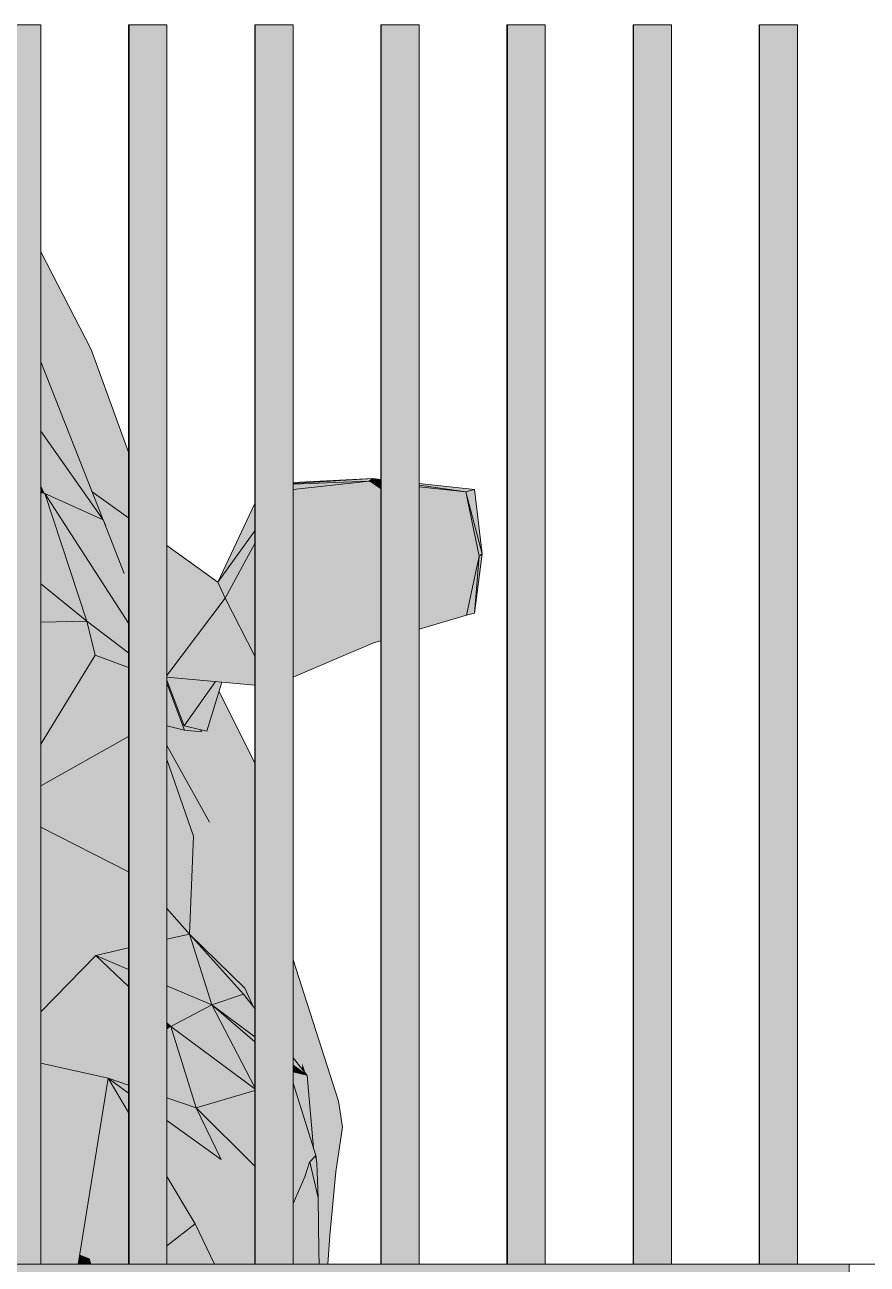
# Model space of a CAD drawing. Header units: millimetres. Extents: x 365175 to 2667127, y -330297 to -162108.
# Drawn here: x 1914021 to 1914687, y -318911 to -317931 of the extents above; entities that cross this region are included whole.
import ezdxf

# ---------------------------------------------------------------- set-up
doc = ezdxf.new("R2010")
doc.units = ezdxf.units.MM
doc.header["$MEASUREMENT"] = 0
doc.layers.add('Cars', color=7, linetype='Continuous')
doc.layers.add('TopoAlt', color=7, linetype='Continuous')

# ---------------------------------------------------------------- blocks, each defined once
blk = doc.blocks.new('Élément de coupe_124_6', base_point=(1445436.05, -319510.98))
at = {"layer": 'TopoAlt', "color": 190, "linetype": 'Continuous', "lineweight": 5, "true_color": 0x8002ff}
blk.add_line((1914672.84, -318910.98), (1918321.86, -318910.98), dxfattribs=at)
blk = doc.blocks.new('Élément de coupe_125_6', base_point=(1445436.05, -319510.98))
at = {"layer": 'TopoAlt', "linetype": 'Continuous', "lineweight": 0, "true_color": 0x000000}
blk.add_hatch(color=18, dxfattribs=at).paths.add_polyline_path([(1882185.15, -318910.98), (1882185.15, -319510.98), (1914672.84, -319510.98), (1914672.84, -318910.98)])
at = {"layer": 'TopoAlt', "color": 190, "linetype": 'Continuous', "lineweight": 5, "true_color": 0x8002ff}
for p, q in [((1914672.84, -318910.98), (1882185.15, -318910.98)), ((1914672.84, -319510.98), (1914672.84, -318910.98))]:
    blk.add_line(p, q, dxfattribs=at)
blk = doc.blocks.new('Élément de coupe_488_6', base_point=(1445436.05, -319510.98))
at = {"layer": 'Cars', "linetype": 'Continuous', "lineweight": 0, "true_color": 0x000000}
for points in [[(1914033.55, -318110.42), (1914033.55, -318125.65), (1914073.34, -318187.69)], [(1914033.55, -318125.65), (1914033.55, -318157.56), (1914102.98, -318306.18), (1914102.98, -318268.83), (1914073.34, -318187.69)], [(1914033.55, -318178.62), (1914102.98, -318316.16), (1914102.98, -318306.18), (1914033.55, -318157.56)], [(1914033.55, -318190.56), (1914102.15, -318320.26), (1914102.98, -318320.86), (1914102.98, -318316.16), (1914033.55, -318178.62)], [(1914102.15, -318320.26), (1914033.55, -318190.56), (1914033.55, -318197.44), (1914082.79, -318322.4), (1914083.29, -318323.12), (1914074.41, -318300.76), (1914074.23, -318300.17)], [(1914033.55, -318197.44), (1914033.55, -318252.24), (1914082.79, -318322.4)], [(1914082.79, -318322.4), (1914033.55, -318252.24), (1914033.55, -318294.96), (1914036.64, -318301.66)], [(1914296.16, -318289.73), (1914233.06, -318293.57), (1914233.06, -318294.1), (1914293.09, -318291.82)], [(1914233.06, -318292.91), (1914233.06, -318293.57), (1914281.26, -318290.64), (1914296.16, -318289.73)], [(1914293.09, -318291.82), (1914233.06, -318298.54), (1914233.06, -318312.23), (1914296.72, -318419.76)], [(1914233.06, -318294.1), (1914233.06, -318298.54), (1914293.09, -318291.82)], [(1914296.16, -318289.73), (1914293.09, -318291.82), (1914302.49, -318292.85), (1914302.49, -318290.64)], [(1914293.09, -318291.82), (1914296.72, -318419.76), (1914302.49, -318418.03), (1914302.49, -318304.72)], [(1914293.09, -318291.82), (1914302.49, -318304.72), (1914302.49, -318298.22)], [(1914293.09, -318291.82), (1914302.49, -318298.22), (1914302.49, -318292.85)], [(1914296.16, -318289.73), (1914302.49, -318290.64), (1914302.49, -318290.42)], [(1914376.56, -318298.52), (1914332.82, -318293.74), (1914332.82, -318294.97), (1914369.72, -318300.25)], [(1914033.55, -318294.96), (1914033.55, -318301.39), (1914036.64, -318301.66)], [(1914036.64, -318301.66), (1914033.55, -318301.39), (1914033.55, -318373.04), (1914069.97, -318402.55)], [(1914036.64, -318301.66), (1914069.97, -318402.55), (1914102.98, -318427.47), (1914102.98, -318404.04)], [(1914082.79, -318322.4), (1914036.64, -318301.66), (1914102.98, -318404.04), (1914102.98, -318375.19), (1914099.36, -318364.74)], [(1914102.98, -318320.86), (1914074.23, -318300.17), (1914074.41, -318300.76), (1914102.98, -318323.53)], [(1914102.98, -318323.53), (1914074.41, -318300.76), (1914083.29, -318323.12), (1914085.02, -318327.19), (1914082.79, -318322.4), (1914099.36, -318364.74), (1914102.98, -318375.19)], [(1914332.82, -318294.97), (1914332.82, -318296.19), (1914369.72, -318300.25)], [(1914369.72, -318300.25), (1914332.82, -318296.19), (1914332.82, -318318.86), (1914380.16, -318351.07)], [(1914382.67, -318349.16), (1914376.56, -318298.52), (1914369.72, -318300.25)], [(1914382.67, -318349.16), (1914369.72, -318300.25), (1914380.16, -318351.07)], [(1914173.68, -318371.74), (1914202.74, -318331.14), (1914202.74, -318309.44)], [(1914233.06, -318312.23), (1914233.06, -318446.73), (1914296.72, -318419.76)], [(1914082.79, -318322.4), (1914085.02, -318327.19), (1914083.29, -318323.12)], [(1914082.79, -318322.4), (1914084.56, -318326.92), (1914085.02, -318327.19)], [(1914380.16, -318351.07), (1914332.82, -318318.86), (1914332.82, -318346.35), (1914370.26, -318397.73)], [(1914173.68, -318371.74), (1914179.26, -318384.31), (1914202.74, -318341.16), (1914202.74, -318331.14)], [(1914133.31, -318347.7), (1914179.26, -318384.31), (1914173.68, -318371.74), (1914133.31, -318342.68)], [(1914179.26, -318384.31), (1914202.74, -318430.14), (1914202.74, -318341.16)], [(1914133.31, -318347.7), (1914133.31, -318445.42), (1914179.26, -318384.31)], [(1914332.82, -318346.35), (1914332.82, -318408.95), (1914370.26, -318397.73)], [(1914376.65, -318396.3), (1914380.16, -318351.07), (1914370.26, -318397.73)], [(1914376.65, -318396.3), (1914382.67, -318349.16), (1914380.16, -318351.07)], [(1914033.55, -318373.04), (1914033.55, -318403.3), (1914069.97, -318402.55)], [(1914133.31, -318445.42), (1914133.31, -318446.76), (1914202.74, -318453.18), (1914202.74, -318430.14), (1914179.26, -318384.31)], [(1914069.97, -318402.55), (1914033.55, -318403.3), (1914033.55, -318420.82), (1914076.63, -318429.46)], [(1914069.97, -318402.55), (1914076.63, -318429.46), (1914102.98, -318439.06), (1914102.98, -318427.47)], [(1914033.55, -318420.82), (1914033.55, -318432.08), (1914076.63, -318429.46)], [(1914076.63, -318429.46), (1914033.55, -318499.73), (1914033.55, -318532.63), (1914102.98, -318493.85), (1914102.98, -318459.55)], [(1914033.55, -318432.08), (1914033.55, -318499.73), (1914076.63, -318429.46)], [(1914076.63, -318429.46), (1914102.98, -318459.55), (1914102.98, -318439.06)], [(1914133.31, -318449.19), (1914146.81, -318485.42), (1914171.6, -318450.3), (1914133.31, -318446.76)], [(1914133.31, -318446.76), (1914133.31, -318447.51), (1914158.02, -318469.54), (1914171.6, -318450.3)], [(1914133.31, -318451.55), (1914144.29, -318481), (1914145.23, -318481.19), (1914133.31, -318449.19)], [(1914133.31, -318451.55), (1914144.29, -318481), (1914145.23, -318481.19), (1914133.31, -318449.19)], [(1914146.81, -318485.42), (1914164.76, -318489.53), (1914176.77, -318450.78), (1914171.6, -318450.3)], [(1914158.02, -318469.54), (1914157.25, -318487.81), (1914164.76, -318489.53), (1914176.77, -318450.78), (1914171.6, -318450.3)], [(1914133.31, -318451.55), (1914133.31, -318485.19), (1914147.18, -318488.75)], [(1914133.31, -318451.55), (1914133.31, -318452.86), (1914145.76, -318487.25), (1914146.86, -318487.9)], [(1914160.65, -318490.01), (1914202.74, -318519.48), (1914202.74, -318514.88), (1914174.5, -318458.11), (1914164.76, -318489.53), (1914160.79, -318488.62)], [(1914147.18, -318488.75), (1914133.31, -318485.19), (1914133.31, -318500.88), (1914167, -318561.57)], [(1914144.29, -318481), (1914147.18, -318488.75), (1914160.65, -318490.01), (1914159.91, -318488.42), (1914146.81, -318485.42), (1914145.23, -318481.19)], [(1914144.29, -318481), (1914147.18, -318488.75), (1914160.65, -318490.01), (1914159.91, -318488.42), (1914146.81, -318485.42), (1914145.23, -318481.19)], [(1914160.65, -318490.01), (1914147.18, -318488.75), (1914167, -318561.57)], [(1914152.26, -318489.23), (1914155.86, -318490.24), (1914162.07, -318505.97), (1914160.65, -318490.01)], [(1914159.91, -318488.42), (1914160.65, -318490.01), (1914160.79, -318488.62)], [(1914159.91, -318488.42), (1914160.65, -318490.01), (1914160.79, -318488.62)], [(1914160.65, -318490.01), (1914172.89, -318498.58), (1914165.93, -318485.74), (1914164.76, -318489.53), (1914160.79, -318488.62)], [(1914160.65, -318490.01), (1914167, -318561.57), (1914202.74, -318525.47), (1914202.74, -318519.48)], [(1914160.65, -318490.01), (1914162.07, -318505.97), (1914168.2, -318536.15), (1914171.84, -318556.68), (1914180.31, -318548.13), (1914173.62, -318503.37), (1914172.89, -318498.58)], [(1914033.55, -318565.36), (1914102.98, -318600.7), (1914102.98, -318493.85), (1914033.55, -318532.63)], [(1914167, -318561.57), (1914133.31, -318500.88), (1914133.31, -318511.93), (1914154.24, -318572.42)], [(1914133.31, -318511.93), (1914133.31, -318588.55), (1914154.24, -318572.42)], [(1914167, -318561.57), (1914202.74, -318629.43), (1914202.74, -318525.47)], [(1914171.84, -318556.68), (1914176.13, -318578.9), (1914189.56, -318604.4), (1914180.31, -318548.13)], [(1914033.55, -318565.36), (1914033.55, -318628.23), (1914102.98, -318607.75), (1914102.98, -318600.7)], [(1914167, -318561.57), (1914154.24, -318572.42), (1914202.74, -318639.64), (1914202.74, -318629.43)], [(1914133.31, -318588.55), (1914133.31, -318629.77), (1914151.03, -318650), (1914154.24, -318572.42)], [(1914151.03, -318650), (1914194.8, -318692.78), (1914154.24, -318572.42)], [(1914202.74, -318639.64), (1914154.24, -318572.42), (1914194.8, -318692.78), (1914202.74, -318685.51)], [(1914176.13, -318578.9), (1914185.54, -318613.6), (1914186.49, -318617.12), (1914195.23, -318629.24), (1914193.03, -318618.49), (1914189.56, -318604.4)], [(1914033.55, -318628.23), (1914033.55, -318642.17), (1914077.06, -318666.78), (1914102.98, -318620.74), (1914102.98, -318607.75)], [(1914195.23, -318629.24), (1914186.49, -318617.12), (1914202.74, -318658.83), (1914202.74, -318651.8)], [(1914077.06, -318666.78), (1914102.98, -318660.9), (1914102.98, -318620.74)], [(1914133.31, -318629.77), (1914133.31, -318654.02), (1914151.03, -318650)], [(1914033.55, -318642.17), (1914033.55, -318711.55), (1914077.06, -318666.78)], [(1914151.03, -318650), (1914133.31, -318654.02), (1914133.31, -318690.84), (1914168.78, -318706.01)], [(1914151.03, -318650), (1914168.78, -318706.01), (1914193.74, -318697.35)], [(1914151.03, -318650), (1914193.74, -318697.35), (1914194.8, -318692.78)], [(1914077.06, -318666.78), (1914102.98, -318677.87), (1914102.98, -318660.9)], [(1914033.55, -318711.55), (1914033.55, -318712.95), (1914102.98, -318719.7), (1914102.98, -318691.33), (1914077.06, -318666.78)], [(1914077.06, -318666.78), (1914102.98, -318691.33), (1914102.98, -318677.87)], [(1914269.03, -318782.14), (1914233.06, -318670.22), (1914233.06, -318670.27), (1914269.91, -318787.06)], [(1914269.91, -318787.06), (1914233.06, -318670.27), (1914233.06, -318670.47), (1914272.23, -318802.51)], [(1914233.06, -318670.47), (1914233.06, -318677.1), (1914240.35, -318751.84), (1914272.23, -318802.51)], [(1914194.8, -318692.78), (1914201.77, -318707.63), (1914202.74, -318708.87), (1914202.74, -318685.51)], [(1914240.35, -318751.84), (1914233.06, -318677.1), (1914233.06, -318722.63)], [(1914168.78, -318706.01), (1914133.31, -318690.84), (1914133.31, -318720.05), (1914136.37, -318722.95)], [(1914193.74, -318697.35), (1914197.65, -318702.35), (1914201.77, -318707.63), (1914194.8, -318692.78)], [(1914168.78, -318706.01), (1914202.74, -318731.17), (1914202.74, -318708.87), (1914193.74, -318697.35)], [(1914033.55, -318712.95), (1914033.55, -318714), (1914086.71, -318763.9), (1914102.98, -318750.48), (1914102.98, -318719.7)], [(1914033.55, -318714), (1914033.55, -318752.04), (1914086.71, -318763.9)], [(1914168.78, -318706.01), (1914136.37, -318722.95), (1914202.74, -318772.41), (1914202.74, -318771.13)], [(1914168.78, -318706.01), (1914202.74, -318771.13), (1914202.74, -318735.08)], [(1914168.78, -318706.01), (1914202.74, -318735.08), (1914202.74, -318731.17)], [(1914133.31, -318720.05), (1914133.31, -318722.65), (1914136.37, -318722.95)], [(1914133.31, -318722.65), (1914133.31, -318725.48), (1914136.37, -318722.95)], [(1914136.37, -318722.95), (1914133.31, -318725.48), (1914133.31, -318779.49), (1914156.45, -318787.23)], [(1914136.37, -318722.95), (1914156.45, -318787.23), (1914202.74, -318773.55), (1914202.74, -318772.41)], [(1914233.06, -318722.63), (1914233.06, -318735.7), (1914240.35, -318751.84)], [(1914240.35, -318751.84), (1914233.06, -318735.7), (1914233.06, -318747.69), (1914240.19, -318756.81)], [(1914033.55, -318752.04), (1914033.55, -318776.54), (1914086.71, -318763.9)], [(1914086.71, -318763.9), (1914102.98, -318769.34), (1914102.98, -318750.48)], [(1914233.06, -318753.65), (1914244.12, -318761.84), (1914233.06, -318747.69)], [(1914233.06, -318753.65), (1914233.06, -318759.23), (1914244.12, -318761.84)], [(1914240.19, -318756.81), (1914241.39, -318758.34), (1914240.35, -318751.84)], [(1914272.23, -318802.51), (1914240.35, -318751.84), (1914242.99, -318760.39), (1914244.12, -318761.84), (1914244.4, -318764.99), (1914266.89, -318837.92)], [(1914242.99, -318760.39), (1914240.35, -318751.84), (1914241.39, -318758.34)], [(1914033.55, -318910.98), (1914063.08, -318910.98), (1914086.71, -318763.9), (1914033.55, -318776.54)], [(1914063.08, -318910.98), (1914102.98, -318910.98), (1914102.98, -318791.05), (1914086.71, -318763.9)], [(1914086.71, -318763.9), (1914102.98, -318791.05), (1914102.98, -318775.62)], [(1914086.71, -318763.9), (1914102.98, -318775.62), (1914102.98, -318769.34)], [(1914244.12, -318761.84), (1914233.06, -318759.23), (1914233.06, -318767.83), (1914249.31, -318819.27)], [(1914156.45, -318787.23), (1914202.74, -318833.42), (1914202.74, -318773.55)], [(1914251.16, -318825.11), (1914233.06, -318767.83), (1914233.06, -318771.81), (1914246.02, -318830.41)], [(1914246.02, -318830.41), (1914233.06, -318771.81), (1914233.06, -318778.4), (1914242.44, -318841.9)], [(1914244.4, -318764.99), (1914246.96, -318793.2), (1914262.15, -318888.33), (1914266.89, -318837.92)], [(1914156.45, -318787.23), (1914133.31, -318779.49), (1914133.31, -318797.46), (1914176.11, -318828.29)], [(1914233.06, -318778.4), (1914233.06, -318825.22), (1914242.44, -318841.9)], [(1914156.45, -318787.23), (1914176.11, -318828.29), (1914202.74, -318844.8), (1914202.74, -318833.42)], [(1914262.15, -318888.33), (1914246.96, -318793.2), (1914249.31, -318819.27), (1914251.16, -318825.11), (1914251.91, -318831.02), (1914252.85, -318858.37), (1914252.92, -318863.08)], [(1914176.11, -318828.29), (1914133.31, -318797.46), (1914133.31, -318841.66), (1914155.69, -318879.01)], [(1914176.11, -318828.29), (1914155.69, -318879.01), (1914186.7, -318910.98), (1914202.74, -318910.98), (1914202.74, -318908.95)], [(1914176.11, -318828.29), (1914202.74, -318908.95), (1914202.74, -318860.74)], [(1914176.11, -318828.29), (1914202.74, -318860.74), (1914202.74, -318844.8)], [(1914233.06, -318825.22), (1914233.06, -318862.93), (1914242.44, -318841.9)], [(1914246.02, -318830.41), (1914243.06, -318839.92), (1914247.16, -318867.23), (1914246.1, -318830.33)], [(1914246.02, -318830.41), (1914243.06, -318839.92), (1914247.16, -318867.23), (1914246.1, -318830.33)], [(1914246.1, -318830.33), (1914247.16, -318867.23), (1914252.85, -318858.37), (1914246.4, -318830.02)], [(1914246.1, -318830.33), (1914247.16, -318867.23), (1914252.85, -318858.37), (1914246.4, -318830.02)], [(1914250.38, -318825.92), (1914246.4, -318830.02), (1914252.85, -318858.37), (1914251.91, -318831.02)], [(1914250.38, -318825.92), (1914246.4, -318830.02), (1914252.85, -318858.37), (1914251.91, -318831.02)], [(1914250.38, -318825.92), (1914251.91, -318831.02), (1914251.16, -318825.11)], [(1914250.38, -318825.92), (1914251.91, -318831.02), (1914251.16, -318825.11)], [(1914133.31, -318841.66), (1914133.31, -318896.54), (1914155.69, -318879.01)], [(1914236.56, -318855.09), (1914247.16, -318867.23), (1914243.06, -318839.92), (1914242.44, -318841.9)], [(1914236.56, -318855.09), (1914247.16, -318867.23), (1914243.06, -318839.92), (1914242.44, -318841.9)], [(1914233.06, -318910.98), (1914235.8, -318910.98), (1914236.01, -318856.31), (1914235.63, -318857.18), (1914233.06, -318874.78)], [(1914233.06, -318910.98), (1914235.8, -318910.98), (1914236.01, -318856.31), (1914235.63, -318857.18), (1914233.06, -318874.78)], [(1914233.06, -318874.78), (1914235.63, -318857.18), (1914233.06, -318862.93)], [(1914233.06, -318874.78), (1914235.63, -318857.18), (1914233.06, -318862.93)], [(1914236.01, -318856.31), (1914235.8, -318910.98), (1914238.06, -318910.98), (1914236.08, -318856.16)], [(1914236.01, -318856.31), (1914235.8, -318910.98), (1914238.06, -318910.98), (1914236.08, -318856.16)], [(1914236.08, -318856.16), (1914238.06, -318910.98), (1914246.33, -318910.98), (1914247.16, -318867.23), (1914236.56, -318855.09)], [(1914236.08, -318856.16), (1914238.06, -318910.98), (1914246.33, -318910.98), (1914247.16, -318867.23), (1914236.56, -318855.09)], [(1914247.16, -318867.23), (1914253.5, -318900.88), (1914252.85, -318858.37)], [(1914247.16, -318867.23), (1914253.5, -318900.88), (1914252.85, -318858.37)], [(1914247.16, -318867.23), (1914246.33, -318910.98), (1914250.49, -318910.98)], [(1914247.16, -318867.23), (1914246.33, -318910.98), (1914250.49, -318910.98)], [(1914253.5, -318900.88), (1914247.16, -318867.23), (1914250.49, -318910.98), (1914253.62, -318910.98)], [(1914253.5, -318900.88), (1914247.16, -318867.23), (1914250.49, -318910.98), (1914253.62, -318910.98)], [(1914262.15, -318888.33), (1914252.92, -318863.08), (1914253.5, -318900.88), (1914253.62, -318910.98), (1914260.6, -318910.98)], [(1914133.31, -318910.98), (1914170.84, -318910.98), (1914155.69, -318879.01), (1914133.31, -318896.54)], [(1914155.69, -318879.01), (1914170.84, -318910.98), (1914186.7, -318910.98)], [(1914047.87, -318896.66), (1914039.85, -318910.98), (1914063.08, -318910.98), (1914064.29, -318903.45)], [(1914063.08, -318910.98), (1914073.48, -318910.98), (1914072.21, -318906.53), (1914064.29, -318903.45)]]:
    blk.add_hatch(color=18, dxfattribs=at).paths.add_polyline_path(points)
at = {"layer": 'Cars', "color": 7, "linetype": 'Continuous', "lineweight": 5}
for p, q in [((1914073.34, -318187.69), (1914033.55, -318110.42)), ((1914102.98, -318268.83), (1914073.34, -318187.69)), ((1914082.79, -318322.4), (1914033.55, -318197.44)), ((1914082.79, -318322.4), (1914033.55, -318252.24)), ((1914296.16, -318289.73), (1914233.06, -318293.57)), ((1914233.06, -318292.91), (1914296.16, -318289.73)), ((1914293.09, -318291.82), (1914233.06, -318298.54)), ((1914293.09, -318291.82), (1914233.06, -318294.1)), ((1914293.09, -318291.82), (1914296.16, -318289.73)), ((1914302.49, -318292.85), (1914293.09, -318291.82)), ((1914302.49, -318290.42), (1914296.16, -318289.73)), ((1914302.49, -318290.64), (1914296.16, -318289.73)), ((1914376.56, -318298.52), (1914332.82, -318293.74)), ((1914102.98, -318404.04), (1914036.64, -318301.66)), ((1914036.64, -318301.66), (1914069.97, -318402.55)), ((1914082.79, -318322.4), (1914036.64, -318301.66)), ((1914102.98, -318320.86), (1914074.23, -318300.17)), ((1914369.72, -318300.25), (1914332.82, -318294.97)), ((1914369.72, -318300.25), (1914332.82, -318296.19)), ((1914369.72, -318300.25), (1914376.56, -318298.52)), ((1914380.16, -318351.07), (1914369.72, -318300.25)), ((1914382.67, -318349.16), (1914369.72, -318300.25)), ((1914376.56, -318298.52), (1914382.67, -318349.16)), ((1914202.74, -318309.44), (1914173.68, -318371.74)), ((1914082.79, -318322.4), (1914085.02, -318327.19)), ((1914099.36, -318364.74), (1914082.79, -318322.4)), ((1914202.74, -318331.14), (1914173.68, -318371.74)), ((1914173.68, -318371.74), (1914133.31, -318342.68)), ((1914202.74, -318341.16), (1914179.26, -318384.31)), ((1914370.26, -318397.73), (1914380.16, -318351.07)), ((1914376.65, -318396.3), (1914382.67, -318349.16)), ((1914376.65, -318396.3), (1914380.16, -318351.07)), ((1914380.16, -318351.07), (1914382.67, -318349.16)), ((1914173.68, -318371.74), (1914179.26, -318384.31)), ((1914069.97, -318402.55), (1914033.55, -318373.04)), ((1914179.26, -318384.31), (1914133.31, -318445.42)), ((1914202.74, -318430.14), (1914179.26, -318384.31)), ((1914332.82, -318408.95), (1914370.26, -318397.73)), ((1914370.26, -318397.73), (1914376.65, -318396.3)), ((1914069.97, -318402.55), (1914033.55, -318403.3)), ((1914102.98, -318427.47), (1914069.97, -318402.55)), ((1914076.63, -318429.46), (1914069.97, -318402.55)), ((1914233.06, -318446.73), (1914296.72, -318419.76)), ((1914296.72, -318419.76), (1914302.49, -318418.03)), ((1914076.63, -318429.46), (1914033.55, -318499.73)), ((1914102.98, -318439.06), (1914076.63, -318429.46)), ((1914133.31, -318446.76), (1914202.74, -318453.18)), ((1914133.31, -318449.19), (1914146.81, -318485.42)), ((1914146.81, -318485.42), (1914171.6, -318450.3)), ((1914164.76, -318489.53), (1914176.77, -318450.78)), ((1914147.18, -318488.75), (1914133.31, -318451.55)), ((1914202.74, -318514.88), (1914174.5, -318458.11)), ((1914133.31, -318485.19), (1914147.18, -318488.75)), ((1914146.81, -318485.42), (1914164.76, -318489.53)), ((1914160.65, -318490.01), (1914147.18, -318488.75)), ((1914159.91, -318488.42), (1914160.65, -318490.01)), ((1914102.98, -318493.85), (1914033.55, -318532.63)), ((1914167, -318561.57), (1914133.31, -318500.88)), ((1914154.24, -318572.42), (1914133.31, -318511.93)), ((1914102.98, -318600.7), (1914033.55, -318565.36)), ((1914151.03, -318650), (1914154.24, -318572.42)), ((1914151.03, -318650), (1914133.31, -318629.77)), ((1914151.03, -318650), (1914133.31, -318654.02)), ((1914168.78, -318706.01), (1914151.03, -318650)), ((1914193.74, -318697.35), (1914151.03, -318650)), ((1914194.8, -318692.78), (1914151.03, -318650)), ((1914102.98, -318660.9), (1914077.06, -318666.78)), ((1914033.55, -318711.55), (1914077.06, -318666.78)), ((1914102.98, -318691.33), (1914077.06, -318666.78)), ((1914102.98, -318677.87), (1914077.06, -318666.78)), ((1914233.06, -318670.22), (1914269.03, -318782.14)), ((1914168.78, -318706.01), (1914133.31, -318690.84)), ((1914201.77, -318707.63), (1914194.8, -318692.78)), ((1914193.74, -318697.35), (1914168.78, -318706.01)), ((1914202.74, -318708.87), (1914193.74, -318697.35)), ((1914136.37, -318722.95), (1914168.78, -318706.01)), ((1914202.74, -318771.13), (1914168.78, -318706.01)), ((1914202.74, -318735.08), (1914168.78, -318706.01)), ((1914202.74, -318731.17), (1914168.78, -318706.01)), ((1914136.37, -318722.95), (1914133.31, -318720.05)), ((1914156.45, -318787.23), (1914136.37, -318722.95)), ((1914202.74, -318772.41), (1914136.37, -318722.95)), ((1914086.71, -318763.9), (1914033.55, -318752.04)), ((1914244.12, -318761.84), (1914233.06, -318747.69)), ((1914244.12, -318761.84), (1914233.06, -318753.65)), ((1914063.08, -318910.98), (1914086.71, -318763.9)), ((1914102.98, -318775.62), (1914086.71, -318763.9)), ((1914102.98, -318769.34), (1914086.71, -318763.9)), ((1914102.98, -318791.05), (1914086.71, -318763.9)), ((1914249.31, -318819.27), (1914244.12, -318761.84)), ((1914156.45, -318787.23), (1914202.74, -318773.55)), ((1914251.16, -318825.11), (1914233.06, -318767.83)), ((1914156.45, -318787.23), (1914133.31, -318779.49)), ((1914269.91, -318787.06), (1914269.03, -318782.14)), ((1914202.74, -318833.42), (1914156.45, -318787.23)), ((1914176.11, -318828.29), (1914156.45, -318787.23)), ((1914272.23, -318802.51), (1914269.91, -318787.06)), ((1914176.11, -318828.29), (1914133.31, -318797.46)), ((1914266.89, -318837.92), (1914272.23, -318802.51)), ((1914242.44, -318841.9), (1914246.02, -318830.41)), ((1914246.02, -318830.41), (1914251.16, -318825.11)), ((1914246.4, -318830.02), (1914252.85, -318858.37)), ((1914251.16, -318825.11), (1914251.91, -318831.02)), ((1914251.91, -318831.02), (1914252.85, -318858.37)), ((1914155.69, -318879.01), (1914133.31, -318841.66)), ((1914233.06, -318862.93), (1914242.44, -318841.9)), ((1914262.15, -318888.33), (1914266.89, -318837.92)), ((1914252.85, -318858.37), (1914253.5, -318900.88)), ((1914155.69, -318879.01), (1914133.31, -318896.54)), ((1914170.84, -318910.98), (1914155.69, -318879.01)), ((1914260.6, -318910.98), (1914262.15, -318888.33)), ((1914253.5, -318900.88), (1914253.62, -318910.98))]:
    blk.add_line(p, q, dxfattribs=at)
blk = doc.blocks.new('Élément de coupe_509_6', base_point=(1445436.05, -319510.98))
at = {"linetype": 'Continuous', "lineweight": 0, "true_color": 0x000000}
for points in [[(1914003.22, -318910.98), (1914003.55, -318910.98), (1914003.55, -317930.98), (1914003.22, -317930.98)], [(1914003.22, -318910.98), (1914003.55, -318910.98), (1914003.55, -317930.98), (1914003.22, -317930.98)], [(1914003.55, -318910.98), (1914033.55, -318910.98), (1914033.55, -317930.98), (1914003.55, -317930.98)]]:
    blk.add_hatch(color=18, dxfattribs=at).paths.add_polyline_path(points)
at = {"color": 18, "linetype": 'Continuous', "lineweight": 5, "true_color": 0x330000}
for p, q in [((1914003.22, -317930.98), (1914003.55, -317930.98)), ((1914003.22, -318910.98), (1914003.22, -317930.98)), ((1914003.55, -317930.98), (1914033.55, -317930.98)), ((1914003.55, -318910.98), (1914003.55, -317930.98)), ((1914033.55, -318910.98), (1914033.55, -317930.98))]:
    blk.add_line(p, q, dxfattribs=at)
blk = doc.blocks.new('Élément de coupe_510_6', base_point=(1445436.05, -319510.98))
at = {"linetype": 'Continuous', "lineweight": 0, "true_color": 0x000000}
for points in [[(1914102.98, -318910.98), (1914103.31, -318910.98), (1914103.31, -317930.98), (1914102.98, -317930.98)], [(1914102.98, -318910.98), (1914103.31, -318910.98), (1914103.31, -317930.98), (1914102.98, -317930.98)], [(1914103.31, -318910.98), (1914133.31, -318910.98), (1914133.31, -317930.98), (1914103.31, -317930.98)]]:
    blk.add_hatch(color=18, dxfattribs=at).paths.add_polyline_path(points)
at = {"color": 18, "linetype": 'Continuous', "lineweight": 5, "true_color": 0x330000}
for p, q in [((1914102.98, -317930.98), (1914103.31, -317930.98)), ((1914102.98, -318910.98), (1914102.98, -317930.98)), ((1914103.31, -317930.98), (1914133.31, -317930.98)), ((1914103.31, -318910.98), (1914103.31, -317930.98)), ((1914133.31, -318910.98), (1914133.31, -317930.98))]:
    blk.add_line(p, q, dxfattribs=at)
blk = doc.blocks.new('Élément de coupe_511_6', base_point=(1445436.05, -319510.98))
at = {"linetype": 'Continuous', "lineweight": 0, "true_color": 0x000000}
for points in [[(1914202.74, -318910.98), (1914203.06, -318910.98), (1914203.06, -317930.98), (1914202.74, -317930.98)], [(1914202.74, -318910.98), (1914203.06, -318910.98), (1914203.06, -317930.98), (1914202.74, -317930.98)], [(1914203.06, -318910.98), (1914233.06, -318910.98), (1914233.06, -317930.98), (1914203.06, -317930.98)]]:
    blk.add_hatch(color=18, dxfattribs=at).paths.add_polyline_path(points)
at = {"color": 18, "linetype": 'Continuous', "lineweight": 5, "true_color": 0x330000}
for p, q in [((1914202.74, -317930.98), (1914203.06, -317930.98)), ((1914202.74, -318910.98), (1914202.74, -317930.98)), ((1914203.06, -317930.98), (1914233.06, -317930.98)), ((1914203.06, -318910.98), (1914203.06, -317930.98)), ((1914233.06, -318910.98), (1914233.06, -317930.98))]:
    blk.add_line(p, q, dxfattribs=at)
blk = doc.blocks.new('Élément de coupe_512_6', base_point=(1445436.05, -319510.98))
at = {"linetype": 'Continuous', "lineweight": 0, "true_color": 0x000000}
for points in [[(1914302.49, -318910.98), (1914302.82, -318910.98), (1914302.82, -317930.98), (1914302.49, -317930.98)], [(1914302.49, -318910.98), (1914302.82, -318910.98), (1914302.82, -317930.98), (1914302.49, -317930.98)], [(1914302.82, -318910.98), (1914332.82, -318910.98), (1914332.82, -317930.98), (1914302.82, -317930.98)]]:
    blk.add_hatch(color=18, dxfattribs=at).paths.add_polyline_path(points)
at = {"color": 18, "linetype": 'Continuous', "lineweight": 5, "true_color": 0x330000}
for p, q in [((1914302.49, -317930.98), (1914302.82, -317930.98)), ((1914302.49, -318910.98), (1914302.49, -317930.98)), ((1914302.82, -317930.98), (1914332.82, -317930.98)), ((1914302.82, -318910.98), (1914302.82, -317930.98)), ((1914332.82, -318910.98), (1914332.82, -317930.98))]:
    blk.add_line(p, q, dxfattribs=at)
blk = doc.blocks.new('Élément de coupe_513_6', base_point=(1445436.05, -319510.98))
at = {"linetype": 'Continuous', "lineweight": 0, "true_color": 0x000000}
for points in [[(1914402.25, -318910.98), (1914402.58, -318910.98), (1914402.58, -317930.98), (1914402.25, -317930.98)], [(1914402.25, -318910.98), (1914402.58, -318910.98), (1914402.58, -317930.98), (1914402.25, -317930.98)], [(1914402.58, -318910.98), (1914432.58, -318910.98), (1914432.58, -317930.98), (1914402.58, -317930.98)]]:
    blk.add_hatch(color=18, dxfattribs=at).paths.add_polyline_path(points)
at = {"color": 18, "linetype": 'Continuous', "lineweight": 5, "true_color": 0x330000}
for p, q in [((1914402.25, -317930.98), (1914402.58, -317930.98)), ((1914402.25, -318910.98), (1914402.25, -317930.98)), ((1914402.58, -317930.98), (1914432.58, -317930.98)), ((1914402.58, -318910.98), (1914402.58, -317930.98)), ((1914432.58, -318910.98), (1914432.58, -317930.98))]:
    blk.add_line(p, q, dxfattribs=at)
blk = doc.blocks.new('Élément de coupe_514_6', base_point=(1445436.05, -319510.98))
at = {"linetype": 'Continuous', "lineweight": 0, "true_color": 0x000000}
for points in [[(1914502, -318910.98), (1914502.33, -318910.98), (1914502.33, -317930.98), (1914502, -317930.98)], [(1914502, -318910.98), (1914502.33, -318910.98), (1914502.33, -317930.98), (1914502, -317930.98)], [(1914502.33, -318910.98), (1914532.33, -318910.98), (1914532.33, -317930.98), (1914502.33, -317930.98)]]:
    blk.add_hatch(color=18, dxfattribs=at).paths.add_polyline_path(points)
at = {"color": 18, "linetype": 'Continuous', "lineweight": 5, "true_color": 0x330000}
for p, q in [((1914502, -317930.98), (1914502.33, -317930.98)), ((1914502, -318910.98), (1914502, -317930.98)), ((1914502.33, -317930.98), (1914532.33, -317930.98)), ((1914502.33, -318910.98), (1914502.33, -317930.98)), ((1914532.33, -318910.98), (1914532.33, -317930.98))]:
    blk.add_line(p, q, dxfattribs=at)
blk = doc.blocks.new('Élément de coupe_515_6', base_point=(1445436.05, -319510.98))
at = {"linetype": 'Continuous', "lineweight": 0, "true_color": 0x000000}
for points in [[(1914601.76, -318910.98), (1914602.09, -318910.98), (1914602.09, -317930.98), (1914601.76, -317930.98)], [(1914601.76, -318910.98), (1914602.09, -318910.98), (1914602.09, -317930.98), (1914601.76, -317930.98)], [(1914602.09, -318910.98), (1914632.09, -318910.98), (1914632.09, -317930.98), (1914602.09, -317930.98)]]:
    blk.add_hatch(color=18, dxfattribs=at).paths.add_polyline_path(points)
at = {"color": 18, "linetype": 'Continuous', "lineweight": 5, "true_color": 0x330000}
for p, q in [((1914601.76, -317930.98), (1914602.09, -317930.98)), ((1914601.76, -318910.98), (1914601.76, -317930.98)), ((1914602.09, -317930.98), (1914632.09, -317930.98)), ((1914602.09, -318910.98), (1914602.09, -317930.98)), ((1914632.09, -318910.98), (1914632.09, -317930.98))]:
    blk.add_line(p, q, dxfattribs=at)

msp = doc.modelspace()

# ---------------------------------------------------------------- block references
at = {"lineweight": 0}
for name in ['Élément de coupe_509_6', 'Élément de coupe_510_6', 'Élément de coupe_511_6', 'Élément de coupe_512_6', 'Élément de coupe_513_6', 'Élément de coupe_514_6', 'Élément de coupe_515_6']:
    msp.add_blockref(name, (1445436.05, -319510.981), dxfattribs=at)
at = {"layer": 'Cars', "lineweight": 0}
msp.add_blockref('Élément de coupe_488_6', (1445436.05, -319510.981), dxfattribs=at)
at = {"layer": 'TopoAlt', "lineweight": 0}
for name in ['Élément de coupe_125_6', 'Élément de coupe_124_6']:
    msp.add_blockref(name, (1445436.05, -319510.981), dxfattribs=at)

doc.saveas('drawing.dxf')
